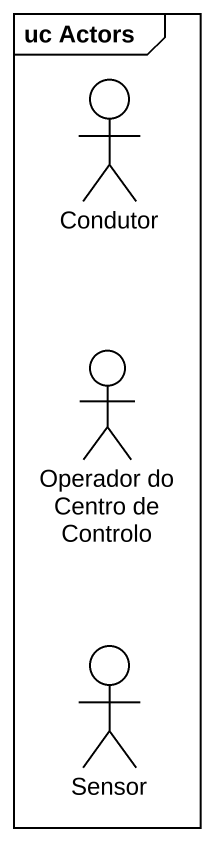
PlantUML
@startuml
mainframe uc Actors
actor Condutor
actor "Operador do Centro de Controlo" as Operador_do_Centro_de
actor Sensor
@enduml
